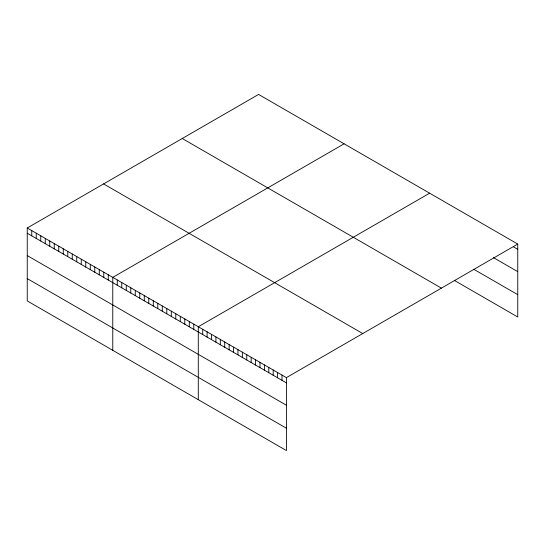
<?xml version="1.0" encoding="UTF-8"?>
<svg xmlns="http://www.w3.org/2000/svg" width="545" height="545" viewBox="0 0 545 545"><rect width="100%" height="100%" fill="white"/><g stroke="black" fill="none" stroke-linecap="round" stroke-linejoin="round"><path stroke-width="0.82" d="M27.25 227.994L286.411 377.624L286.411 450.565L27.25 300.935L27.25 227.994L258.589 94.435L517.75 244.065L517.75 317.006L454.598 280.546M344.113 143.812L112.774 277.371L112.774 350.312M429.637 193.189L198.298 326.748L198.298 399.689M286.411 377.624L517.75 244.065M513.342 246.776L517.75 249.317M493.518 257.662L517.75 271.655M473.694 269.23L517.75 294.668M182.248 138.512L441.409 288.135M103.591 183.924L362.752 333.547M27.25 233.253L286.411 382.876M27.25 255.591L286.411 405.214M27.25 278.604L286.411 428.227M282.01 375.083L282.01 380.335M277.603 372.535L277.603 377.794M273.195 369.994L273.195 375.246M268.794 367.446L268.794 372.705M264.386 364.905L264.386 370.164M259.979 362.364L259.979 367.616M255.571 359.816L255.571 365.075M251.17 357.275L251.17 362.527M246.762 354.734L246.762 359.986M242.355 352.186L242.355 357.445M237.947 349.645L237.947 354.897M233.546 347.097L233.546 352.356M229.138 344.556L229.138 349.815M224.731 342.015L224.731 347.267M220.33 339.467L220.33 344.726M215.922 336.926L215.922 342.178M211.515 334.385L211.515 339.637M207.107 331.837L207.107 337.096M202.706 329.296L202.706 334.548M193.795 324.152L193.795 329.405M189.299 321.55L189.299 326.809M184.796 318.954L184.796 324.207M180.293 316.352L180.293 321.611M175.79 313.757L175.79 319.016M171.293 311.161L171.293 316.413M166.79 308.559L166.79 313.818M162.287 305.963L162.287 311.215M157.784 303.361L157.784 308.62M153.288 300.765L153.288 306.017M148.785 298.163L148.785 303.422M144.282 295.567L144.282 300.82M139.779 292.965L139.779 298.224M135.283 290.369L135.283 295.622M130.78 287.767L130.78 293.026M126.277 285.171L126.277 290.424M121.773 282.569L121.773 287.828M117.277 279.973L117.277 285.226M108.271 274.775L108.271 280.028M103.775 272.173L103.775 277.432M99.272 269.577L99.272 274.83M94.769 266.975L94.769 272.234M90.266 264.38L90.266 269.639M85.769 261.784L85.769 267.036M81.266 259.182L81.266 264.441M76.763 256.586L76.763 261.838M72.26 253.984L72.26 259.243M67.764 251.388L67.764 256.641M63.261 248.786L63.261 254.045M58.758 246.19L58.758 251.443M54.255 243.588L54.255 248.847M49.759 240.992L49.759 246.245M45.255 238.39L45.255 243.649M40.752 235.794L40.752 241.047M36.249 233.192L36.249 238.451M31.753 230.596L31.753 235.849"/></g></svg>
